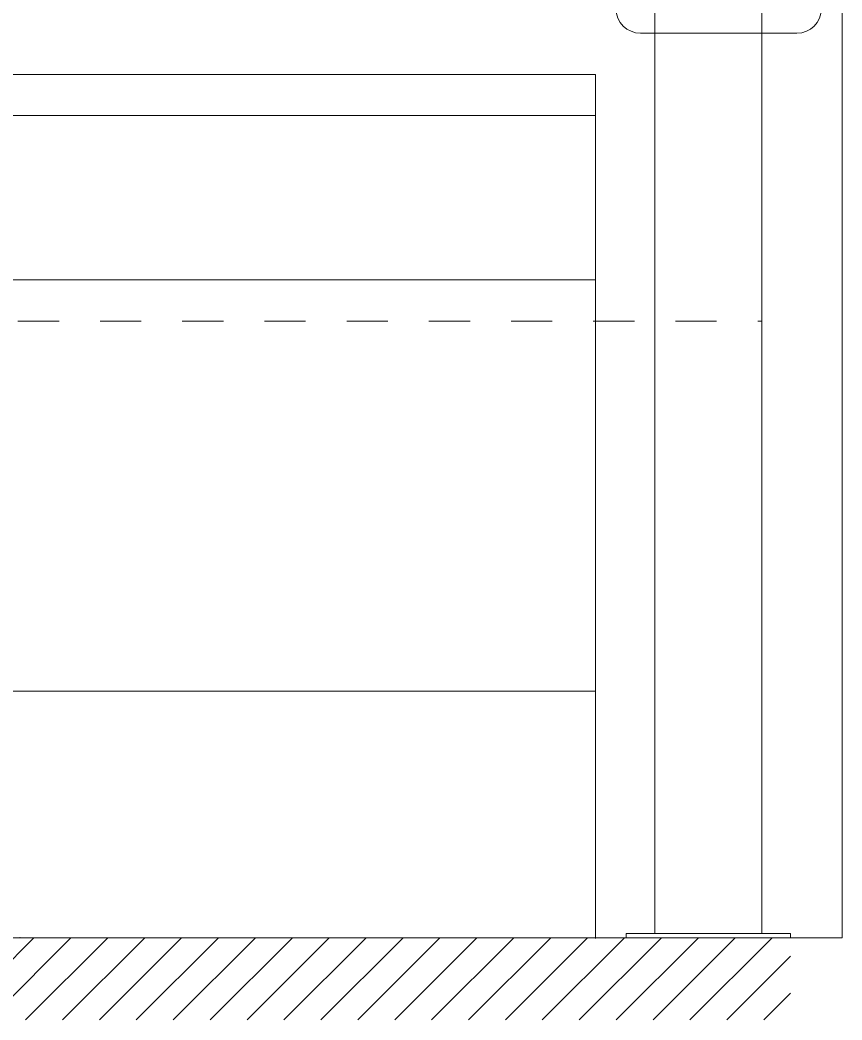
# Model space of a CAD drawing. Header units: inches. Extents: x 0 to 112, y 0 to 46.
# Drawn here: x 79.522 to 81.522, y 12.325 to 14.757 of the extents above; entities that cross this region are included whole.
import ezdxf
from ezdxf.enums import TextEntityAlignment as Align

# ---------------------------------------------------------------- set-up
doc = ezdxf.new("R2010")
doc.units = ezdxf.units.IN
doc.header["$MEASUREMENT"] = 0
doc.linetypes.add('PHANTOM', pattern=[12.7, 6.35, -1.27, 1.27, -1.27, 1.27, -1.27])
for name, color, linetype in [('PK24-EQUIPMENT', 150, 'Continuous'), ('PK24E', 7, 'Continuous'), ('PK24E-STRUCT-CONCRETE', 7, 'Continuous'), ('PK24E-STRUCT-STEEL', 254, 'Continuous')]:
    doc.layers.add(name, color=color, linetype=linetype)
doc.layers.add('PK24-SYS-ROOM', color=8, linetype='Continuous', true_color=0x808080)
doc.layers.add('PK24E-HELPER', color=253, linetype='PHANTOM', true_color=0xa1a1a1)
doc.styles.add('Impact', font='impact.ttf', dxfattribs={"height": 5})

# ---------------------------------------------------------------- blocks, each defined once
blk = doc.blocks.new('*U33')
at = {"layer": 'PK24E-STRUCT-CONCRETE', "lineweight": 5}
h = blk.add_hatch(dxfattribs=at)
h.set_pattern_fill('ANSI31', color=256, scale=2)
h.set_pattern_definition([(45, (-15040.825, -24096.791), (-4.490128, 4.490128), [])])
h.paths.add_polyline_path([(-187.5, -1104.95), (187.5, -1104.95), (187.5, -1124.95), (-187.5, -1124.95)])
at = {"layer": 'PK24E-HELPER', "lineweight": 5}
blk.add_line((-180.5, -954.95), (180.5, -954.95), dxfattribs=at)
at = {"layer": 'PK24E-STRUCT-CONCRETE', "lineweight": 5}
blk.add_line((-187.5, -1104.95), (187.5, -1104.95), dxfattribs=at)
at = {"layer": 'PK24E-STRUCT-STEEL', "lineweight": 5}
for points in [[(154.5, 299.34), (180.5, 299.34), (180.5, -1103.95), (154.5, -1103.95)], [(147.5, -1103.95), (187.5, -1103.95), (187.5, -1104.95), (147.5, -1104.95)]]:
    blk.add_lwpolyline(points, close=True, dxfattribs=at)
blk = doc.blocks.new('ROOM-ARROWLIGHT--FRONT-COMP-PK24')
at = {"layer": 'PK24-EQUIPMENT', "lineweight": 5}
blk.add_line((11, 220), (49, 220), dxfattribs=at)
for centre, start, end in [((11, 226), 180, 270), ((49, 226), 270, 0)]:
    blk.add_arc(centre, 6, start, end, dxfattribs=at)
at = {"layer": 'PK24E-HELPER'}
blk.add_point((0, 0), dxfattribs=at)
blk = doc.blocks.new('*U50')
at = {"layer": 'PK24-SYS-ROOM', "color": 2, "lineweight": 5}
for p, q in [((-140, 200), (140, 200)), ((-140, 160), (140, 160)), ((-140, 60), (140, 60))]:
    blk.add_line(p, q, dxfattribs=at)
at = {"layer": 'PK24-SYS-ROOM', "lineweight": 5}
for points in [[(-200, 0), (200, 0), (200, 260), (-200, 260)], [(-140, 0), (140, 0), (140, 210), (-140, 210)]]:
    blk.add_lwpolyline(points, close=True, dxfattribs=at)
blk.add_point((0, 0), dxfattribs=at)
blk.add_blockref('ROOM-ARROWLIGHT--FRONT-COMP-PK24', (140, 0), dxfattribs=at)
at = {"layer": 'PK24-SYS-ROOM', "color": 3, "lineweight": 5, "style": 'Impact'}
blk.add_attdef('ROOMNO', text='', height=10, dxfattribs=at).set_placement((178.82, 230), align=Align.CENTER)

msp = doc.modelspace()

# ---------------------------------------------------------------- block references
at = {"layer": 'PK24E', "lineweight": 5, "xscale": 0.01, "yscale": 0.01, "zscale": 0.01}
for name, p in [('*U33', (79.5224, 23.5746)), ('*U33', (79.5224, 23.5746)), ('*U50', (79.5225, 12.5251))]:
    msp.add_blockref(name, p, dxfattribs=at)

doc.saveas('drawing.dxf')
